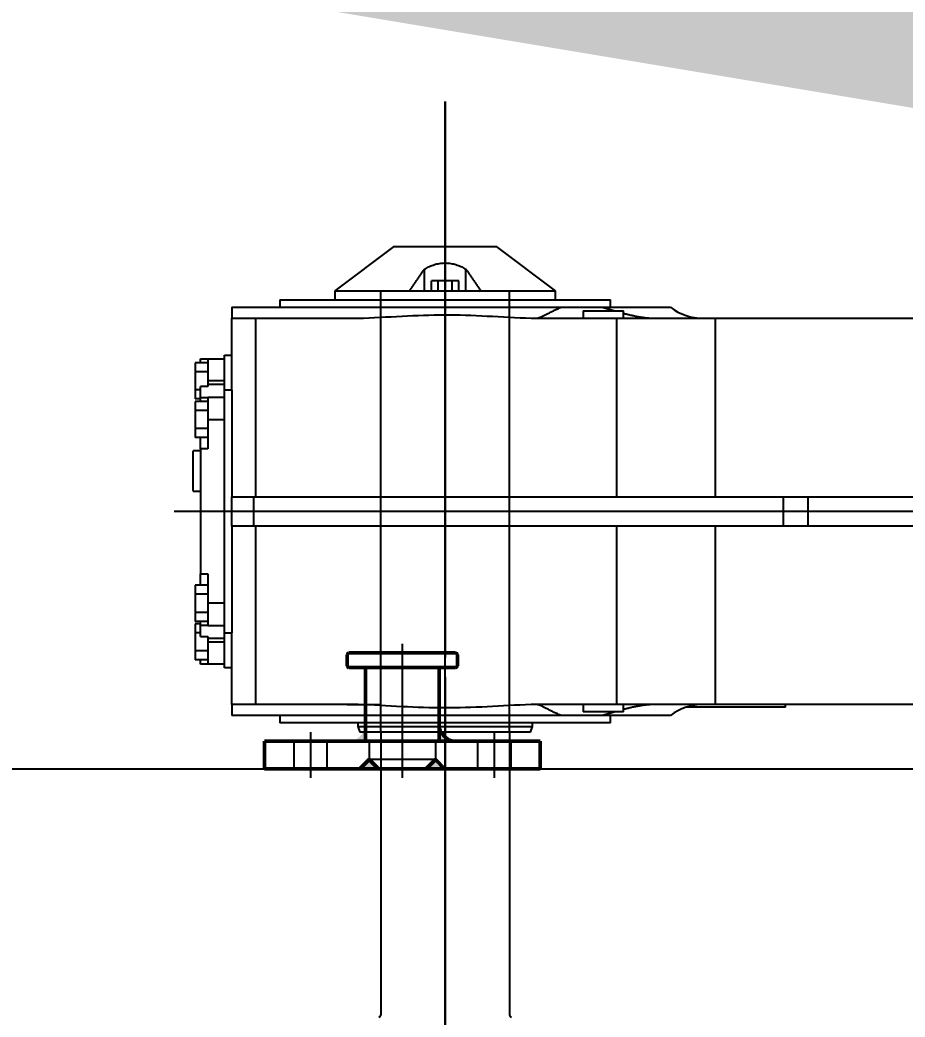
# Model space of a CAD drawing. Header units: millimetres. Extents: x -283029 to -254660, y -24907 to 10674.
# Drawn here: x -279137.97 to -279114.43, y -17727.44 to -17700.92 of the extents above; entities that cross this region are included whole.
import ezdxf

# ---------------------------------------------------------------- set-up
doc = ezdxf.new("R2010")
doc.units = ezdxf.units.MM
doc.header["$LTSCALE"] = 100
doc.header["$PDMODE"] = 3
for name, pattern in [('AM_DIN_F_W050', [6.25, 4.75, -1.5]), ('AM_DIN_G_W050', [13.75, 9.75, -1.5, 1, -1.5]), ('AUSGEZOGEN', [1, 1, 0]), ('CENTER', [2, 1.25, -0.25, 0.25, -0.25]), ('MITTE2', [28.575, 19.05, -3.175, 3.175, -3.175]), ('VERDECKT-LANG', [7.5, 5, -2.5])]:
    doc.linetypes.add(name, pattern=pattern)
for name, color, linetype in [('AM_0', 7, 'Continuous'), ('MIT-MED', 1, 'CENTER'), ('NORMAL', 7, 'AUSGEZOGEN'), ('NORMALHAUBE', 6, 'Continuous'), ('VERDECKT', 2, 'VERDECKT-LANG')]:
    doc.layers.add(name, color=color, linetype=linetype)
for name, color, linetype, lineweight in [('AM_3', 6, 'AM_DIN_F_W050', 25), ('AM_7', 4, 'AM_DIN_G_W050', 25), ('Linie050', 4, 'Continuous', 50), ('Mitt-Linie', 1, 'MITTE2', 25)]:
    doc.layers.add(name, color=color, linetype=linetype, lineweight=lineweight)
doc.dimstyles.new('ISO-25', dxfattribs={"dimtxt": 18, "dimasz": 60, "dimexe": 6, "dimexo": 6, "dimgap": 15, "dimtad": 1, "dimdec": 0, "dimlunit": 3, "dimtxsty": 'Standard', "dimcen": 2.5, "dimclrd": 1, "dimclre": 1, "dimclrt": 1, "dimadec": 0, "dimazin": 0, "dimtfac": 1, "dimtdec": 0, "dimtmove": 0, "dimatfit": 3, "dimfxl": 1, "dimarcsym": 0})

# ---------------------------------------------------------------- blocks, each defined once
blk = doc.blocks.new('BLOCK14_35_56_21_5_2007_10')
at = {"color": 7, "linetype": 'Continuous'}
for p, q in [((-28, 255), (-60, 231)), ((-28, 255), (28, 255)), ((60, 231), (28, 255)), ((-9.05, 243.91), (-8.44, 244.19)), ((-8.44, 244.19), (-7.82, 244.47)), ((-7.82, 244.47), (-7.18, 244.72)), ((-7.18, 244.72), (-6.52, 244.96)), ((-6.52, 244.96), (-5.86, 245.18)), ((-5.86, 245.18), (-5.18, 245.38)), ((-5.18, 245.38), (-4.5, 245.56)), ((-4.5, 245.56), (-3.81, 245.71)), ((-3.81, 245.71), (-3.12, 245.84)), ((-3.12, 245.84), (-2.42, 245.94)), ((-2.42, 245.94), (-1.72, 246.01)), ((-1.72, 246.01), (-1.03, 246.06)), ((-1.03, 246.06), (-0.34, 246.09)), ((-0.34, 246.09), (0.34, 246.09)), ((0.34, 246.09), (1.03, 246.06)), ((1.03, 246.06), (1.72, 246.01)), ((1.72, 246.01), (2.42, 245.94)), ((2.42, 245.94), (3.12, 245.84)), ((3.12, 245.84), (3.81, 245.71)), ((3.81, 245.71), (4.5, 245.56)), ((4.5, 245.56), (5.18, 245.38)), ((5.18, 245.38), (5.86, 245.18)), ((5.86, 245.18), (6.52, 244.96)), ((6.52, 244.96), (7.18, 244.72)), ((7.18, 244.72), (7.82, 244.47)), ((7.82, 244.47), (8.44, 244.19)), ((8.44, 244.19), (9.05, 243.91)), ((-14.18, 238.48), (-13.96, 238.8)), ((-13.96, 238.8), (-13.74, 239.11)), ((-13.74, 239.11), (-13.53, 239.42)), ((-13.53, 239.42), (-13.32, 239.73)), ((-13.32, 239.73), (-13.11, 240.04)), ((-13.11, 240.04), (-12.9, 240.34)), ((-12.9, 240.34), (-12.69, 240.64)), ((-12.69, 240.64), (-12.49, 240.93)), ((-12.49, 240.93), (-12.29, 241.23)), ((-12.29, 241.23), (-12.08, 241.52)), ((-12.08, 241.52), (-11.89, 241.81)), ((-11.89, 241.81), (-11.69, 242.09)), ((-11.69, 242.09), (-11.49, 242.37)), ((-11.49, 242.37), (-11.3, 242.66)), ((-11.3, 242.66), (-10.77, 242.98)), ((-11.3, 231), (-11.3, 242.66)), ((-10.77, 242.98), (-10.21, 243.3)), ((-10.21, 243.3), (-9.64, 243.61)), ((-9.64, 243.61), (-9.05, 243.91)), ((9.05, 243.91), (9.64, 243.61)), ((9.64, 243.61), (10.21, 243.3)), ((10.21, 243.3), (10.77, 242.98)), ((10.77, 242.98), (11.3, 242.66)), ((11.3, 242.66), (11.49, 242.37)), ((11.3, 231), (11.3, 242.66)), ((11.49, 242.37), (11.69, 242.09)), ((11.69, 242.09), (11.89, 241.81)), ((11.89, 241.81), (12.08, 241.52)), ((12.08, 241.52), (12.29, 241.23)), ((12.29, 241.23), (12.49, 240.93)), ((12.49, 240.93), (12.69, 240.64)), ((12.69, 240.64), (12.9, 240.34)), ((12.9, 240.34), (13.11, 240.04)), ((13.11, 240.04), (13.32, 239.73)), ((13.32, 239.73), (13.53, 239.42)), ((13.53, 239.42), (13.74, 239.11)), ((13.74, 239.11), (13.96, 238.8)), ((13.96, 238.8), (14.18, 238.48)), ((-17.97, 232.93), (-17.71, 233.31)), ((-17.71, 233.31), (-17.46, 233.68)), ((-17.46, 233.68), (-17.21, 234.04)), ((-17.21, 234.04), (-16.96, 234.41)), ((-16.96, 234.41), (-16.72, 234.77)), ((-16.72, 234.77), (-16.47, 235.12)), ((-16.47, 235.12), (-16.23, 235.47)), ((-16.23, 235.47), (-16, 235.82)), ((-16, 235.82), (-15.76, 236.16)), ((-15.76, 236.16), (-15.53, 236.5)), ((-15.53, 236.5), (-15.3, 236.84)), ((-15.3, 236.84), (-15.07, 237.18)), ((-15.07, 237.18), (-14.84, 237.51)), ((-14.84, 237.51), (-14.62, 237.83)), ((-14.62, 237.83), (-14.4, 238.16)), ((-14.4, 238.16), (-14.18, 238.48)), ((-3.75, 236.3), (-7.5, 236.3)), ((-7.5, 231), (-7.5, 236.3)), ((-3.75, 231), (-3.75, 236.3)), ((3.75, 236.3), (-3.75, 236.3)), ((7.5, 236.3), (3.75, 236.3)), ((3.75, 231), (3.75, 236.3)), ((7.5, 231), (7.5, 236.3)), ((14.18, 238.48), (14.4, 238.16)), ((14.4, 238.16), (14.62, 237.83)), ((14.62, 237.83), (14.84, 237.51)), ((14.84, 237.51), (15.07, 237.18)), ((15.07, 237.18), (15.3, 236.84)), ((15.3, 236.84), (15.53, 236.5)), ((15.53, 236.5), (15.76, 236.16)), ((15.76, 236.16), (16, 235.82)), ((16, 235.82), (16.23, 235.47)), ((16.23, 235.47), (16.47, 235.12)), ((16.47, 235.12), (16.72, 234.77)), ((16.72, 234.77), (16.96, 234.41)), ((16.96, 234.41), (17.21, 234.04)), ((17.21, 234.04), (17.46, 233.68)), ((17.46, 233.68), (17.71, 233.31)), ((17.71, 233.31), (17.97, 232.93)), ((-60, 231), (-19.28, 231)), ((-60, 231), (-60, 226)), ((-19.28, 231), (-19.01, 231.4)), ((-19.28, 231), (19.28, 231)), ((-19.01, 231.4), (-18.75, 231.79)), ((-18.75, 231.79), (-18.49, 232.17)), ((-18.49, 232.17), (-18.22, 232.55)), ((-18.22, 232.55), (-17.97, 232.93)), ((17.97, 232.93), (18.22, 232.55)), ((18.22, 232.55), (18.49, 232.17)), ((18.49, 232.17), (18.75, 231.79)), ((18.75, 231.79), (19.01, 231.4)), ((19.01, 231.4), (19.28, 231)), ((19.28, 231), (60, 231)), ((60, 226), (60, 231)), ((-90, 226), (90, 226)), ((-90, 226), (-90, 222)), ((90, 222), (90, 226)), ((-116, 222), (63.21, 222)), ((-116, 222), (-116, 216)), ((-29.41, 216.88), (-26.42, 217.04)), ((-26.42, 217.04), (-23.45, 217.2)), ((-23.45, 217.2), (-20.49, 217.35)), ((-20.49, 217.35), (-17.54, 217.49)), ((-17.54, 217.49), (-14.61, 217.61)), ((-14.61, 217.61), (-11.7, 217.71)), ((-11.7, 217.71), (-8.81, 217.79)), ((-8.81, 217.79), (-5.94, 217.85)), ((-5.94, 217.85), (-3.1, 217.88)), ((-3.1, 217.88), (-0.29, 217.9)), ((-0.29, 217.9), (2.51, 217.89)), ((2.51, 217.89), (5.35, 217.86)), ((5.35, 217.86), (8.21, 217.8)), ((8.21, 217.8), (11.09, 217.73)), ((11.09, 217.73), (14, 217.63)), ((14, 217.63), (16.93, 217.51)), ((16.93, 217.51), (19.87, 217.38)), ((19.87, 217.38), (22.83, 217.23)), ((22.83, 217.23), (25.8, 217.08)), ((25.8, 217.08), (28.78, 216.91)), ((28.78, 216.91), (31.77, 216.75)), ((52.23, 216.83), (52.56, 216.98)), ((52.56, 216.98), (52.9, 217.13)), ((52.9, 217.13), (53.24, 217.3)), ((53.24, 217.3), (53.6, 217.47)), ((53.6, 217.47), (53.96, 217.65)), ((53.96, 217.65), (54.33, 217.83)), ((54.33, 217.83), (54.71, 218.03)), ((54.71, 218.03), (55.09, 218.22)), ((55.09, 218.22), (55.49, 218.43)), ((55.49, 218.43), (55.89, 218.63)), ((55.89, 218.63), (56.29, 218.84)), ((56.29, 218.84), (56.71, 219.05)), ((56.71, 219.05), (57.13, 219.27)), ((57.13, 219.27), (57.56, 219.49)), ((57.56, 219.49), (57.99, 219.7)), ((57.99, 219.7), (58.44, 219.92)), ((58.44, 219.92), (58.89, 220.14)), ((58.89, 220.14), (59.34, 220.36)), ((59.34, 220.36), (59.81, 220.58)), ((59.81, 220.58), (60.27, 220.79)), ((60.27, 220.79), (60.75, 221)), ((60.75, 221), (61.23, 221.21)), ((61.23, 221.21), (61.72, 221.41)), ((61.72, 221.41), (62.21, 221.61)), ((62.21, 221.61), (62.71, 221.81)), ((62.71, 221.81), (63.21, 222)), ((63.21, 222), (85.49, 222)), ((75, 220), (97, 220)), ((75, 220), (75, 216)), ((85.49, 222), (122.5, 222)), ((85.49, 222), (85.69, 221.95)), ((85.69, 221.95), (85.88, 221.89)), ((85.88, 221.89), (86.08, 221.84)), ((86.08, 221.84), (86.28, 221.79)), ((86.28, 221.79), (86.48, 221.73)), ((86.48, 221.73), (86.68, 221.68)), ((86.68, 221.68), (86.88, 221.62)), ((86.88, 221.62), (87.07, 221.57)), ((87.07, 221.57), (87.27, 221.51)), ((87.27, 221.51), (87.47, 221.46)), ((87.47, 221.46), (87.67, 221.4)), ((87.67, 221.4), (87.87, 221.35)), ((87.87, 221.35), (88.07, 221.29)), ((88.07, 221.29), (88.27, 221.23)), ((88.27, 221.23), (88.47, 221.18)), ((88.47, 221.18), (88.68, 221.12)), ((88.68, 221.12), (88.88, 221.06)), ((88.88, 221.06), (89.08, 221)), ((89.08, 221), (89.28, 220.95)), ((89.28, 220.95), (89.48, 220.89)), ((89.48, 220.89), (89.69, 220.83)), ((89.69, 220.83), (89.89, 220.77)), ((89.89, 220.77), (90.09, 220.71)), ((90.09, 220.71), (90.29, 220.65)), ((90.29, 220.65), (90.5, 220.59)), ((90.5, 220.59), (90.7, 220.53)), ((90.7, 220.53), (90.91, 220.48)), ((90.91, 220.48), (91.11, 220.42)), ((91.11, 220.42), (91.31, 220.36)), ((91.31, 220.36), (91.52, 220.3)), ((91.52, 220.3), (91.72, 220.24)), ((91.72, 220.24), (91.93, 220.18)), ((91.93, 220.18), (92.13, 220.12)), ((92.13, 220.12), (92.34, 220.06)), ((92.34, 220.06), (92.55, 220)), ((96.98, 218.76), (97.46, 218.63)), ((97, 216), (97, 220)), ((97.46, 218.63), (97.96, 218.5)), ((97.96, 218.5), (98.45, 218.38)), ((98.45, 218.38), (98.94, 218.25)), ((98.94, 218.25), (99.44, 218.13)), ((99.44, 218.13), (99.93, 218.01)), ((99.93, 218.01), (100.43, 217.89)), ((100.43, 217.89), (100.93, 217.77)), ((100.93, 217.77), (101.43, 217.66)), ((101.43, 217.66), (101.93, 217.55)), ((101.93, 217.55), (102.44, 217.44)), ((102.44, 217.44), (102.94, 217.33)), ((102.94, 217.33), (103.44, 217.23)), ((103.44, 217.23), (103.95, 217.13)), ((103.95, 217.13), (104.46, 217.03)), ((104.46, 217.03), (104.97, 216.94)), ((104.97, 216.94), (105.48, 216.85)), ((-116, 216), (-103.23, 216)), ((-116, 177), (-116, 216)), ((-103.23, 216), (-53.29, 216)), ((-103.23, 216), (-103.23, 119)), ((-53.29, 216), (-50.33, 216.02)), ((-50.33, 216.02), (-47.35, 216.08)), ((-47.35, 216.08), (-44.37, 216.16)), ((-44.37, 216.16), (-41.38, 216.28)), ((-41.38, 216.28), (-38.38, 216.41)), ((-38.38, 216.41), (-35.39, 216.56)), ((-35.39, 216.56), (-32.39, 216.72)), ((-32.39, 216.72), (-29.41, 216.88)), ((31.77, 216.75), (34.76, 216.59)), ((34.76, 216.59), (37.76, 216.44)), ((37.76, 216.44), (40.75, 216.3)), ((40.75, 216.3), (43.74, 216.19)), ((43.74, 216.19), (46.73, 216.09)), ((46.73, 216.09), (49.71, 216.03)), ((49.71, 216.03), (49.95, 216.07)), ((49.71, 216), (49.71, 216.03)), ((49.71, 216), (93.27, 216)), ((49.95, 216.07), (50.2, 216.12)), ((50.2, 216.12), (50.46, 216.18)), ((50.46, 216.18), (50.74, 216.26)), ((50.74, 216.26), (51.02, 216.35)), ((51.02, 216.35), (51.31, 216.46)), ((51.31, 216.46), (51.61, 216.57)), ((51.61, 216.57), (51.92, 216.7)), ((51.92, 216.7), (52.23, 216.83)), ((93.27, 216), (147.07, 216)), ((93.27, 119), (93.27, 216)), ((105.48, 216.85), (105.99, 216.77)), ((105.99, 216.77), (106.5, 216.68)), ((106.5, 216.68), (107.01, 216.61)), ((107.01, 216.61), (107.53, 216.53)), ((107.53, 216.53), (108.04, 216.46)), ((108.04, 216.46), (108.56, 216.4)), ((108.56, 216.4), (109.08, 216.34)), ((109.08, 216.34), (109.6, 216.28)), ((109.6, 216.28), (110.12, 216.23)), ((110.12, 216.23), (110.63, 216.18)), ((110.63, 216.18), (111.15, 216.14)), ((111.15, 216.14), (111.67, 216.1)), ((111.67, 216.1), (112.2, 216.07)), ((112.2, 216.07), (112.72, 216.05)), ((112.72, 216.05), (113.24, 216.03)), ((113.24, 216.03), (113.76, 216.01)), ((113.76, 216.01), (114.28, 216)), ((114.28, 216), (114.8, 216)), ((147.07, 216), (297, 216)), ((147.07, 119), (147.07, 216)), ((-120, 177), (-120, 196)), ((-120, 196), (-116, 196)), ((-129, 191.8), (-136, 191.8)), ((-136, 191.8), (-136, 186.9)), ((-133, 191.8), (-133, 194)), ((-133, 194), (-129, 194)), ((-129, 194), (-129, 182)), ((-129, 194), (-120, 194)), ((-129, 186.9), (-136, 186.9)), ((-136, 186.9), (-136, 177.1)), ((-133, 173), (-133, 178.97)), ((-129, 178.97), (-133, 178.97)), ((-129, 182), (-129, 179.97)), ((-120, 182), (-129, 182)), ((-129, 179.97), (-129, 178.97)), ((-120, 179.97), (-129, 179.97)), ((-136, 177.1), (-136, 172.2)), ((-133, 177.1), (-136, 177.1)), ((-120, 45), (-120, 177)), ((-116, 177), (-120, 177)), ((-116, 177), (-116, 119)), ((-133, 172.2), (-136, 172.2)), ((-129, 170.8), (-136, 170.8)), ((-136, 170.8), (-136, 165.9)), ((-133, 170.8), (-133, 173)), ((-133, 173), (-129, 173)), ((-129, 173), (-129, 161)), ((-120, 173), (-129, 173)), ((-129, 165.9), (-136, 165.9)), ((-136, 165.9), (-136, 156.1)), ((-129, 161), (-120, 161)), ((-129, 161), (-129, 145)), ((-136, 156.1), (-136, 151.2)), ((-129, 156.1), (-136, 156.1)), ((-129, 151.2), (-136, 151.2)), ((-133, 145), (-133, 151.2)), ((-137, 133), (-137, 144)), ((-133, 144), (-137, 144)), ((-129, 145), (-133, 145)), ((-133, 145), (-133, 77)), ((-137, 122), (-137, 133)), ((-137, 122), (-133, 122)), ((-116, 119), (-104.27, 119)), ((-116, 103), (-116, 119)), ((-104.27, 119), (183.96, 119)), ((-104.27, 119), (-104.27, 103)), ((183.96, 119), (197.45, 119)), ((183.96, 103), (183.96, 119)), ((197.45, 119), (297, 119)), ((197.45, 103), (197.45, 119)), ((-104.27, 103), (-116, 103)), ((-116, 103), (-116, 45)), ((183.96, 103), (-104.27, 103)), ((-103.23, 103), (-103.23, 6)), ((93.27, 6), (93.27, 103)), ((147.07, 6), (147.07, 103)), ((197.45, 103), (183.96, 103)), ((297, 103), (197.45, 103)), ((-133, 77), (-129, 77)), ((-133, 70.8), (-133, 77)), ((-129, 77), (-129, 61)), ((-129, 70.8), (-136, 70.8)), ((-136, 70.8), (-136, 65.9)), ((-129, 65.9), (-136, 65.9)), ((-136, 65.9), (-136, 56.1)), ((-129, 61), (-129, 49)), ((-120, 61), (-129, 61)), ((-136, 56.1), (-136, 51.2)), ((-129, 56.1), (-136, 56.1)), ((-129, 51.2), (-136, 51.2)), ((-133, 49.8), (-136, 49.8)), ((-136, 49.8), (-136, 44.9)), ((-133, 49), (-133, 51.2)), ((-129, 49), (-133, 49)), ((-133, 43.03), (-133, 49)), ((-129, 49), (-120, 49)), ((-133, 44.9), (-136, 44.9)), ((-136, 44.9), (-136, 35.1)), ((-120, 26), (-120, 45)), ((-120, 45), (-116, 45)), ((-116, 6), (-116, 45)), ((-133, 43.03), (-129, 43.03)), ((-129, 43.03), (-129, 42.03)), ((-129, 42.03), (-129, 40)), ((-129, 42.03), (-120, 42.03)), ((-129, 40), (-129, 28)), ((-129, 40), (-120, 40)), ((-136, 35.1), (-136, 30.2)), ((-129, 35.1), (-136, 35.1)), ((-129, 30.2), (-136, 30.2)), ((-133, 28), (-133, 30.2)), ((-129, 28), (-133, 28)), ((-120, 28), (-129, 28)), ((-116, 26), (-120, 26)), ((-116, 6), (-116, 0)), ((-103.23, 6), (-116, 6)), ((-53.29, 6), (-103.23, 6)), ((-53.29, 6), (-35, 6)), ((-50.33, 5.98), (-53.29, 6)), ((-47.35, 5.92), (-50.33, 5.98)), ((-44.37, 5.84), (-47.35, 5.92)), ((-41.38, 5.72), (-44.37, 5.84)), ((-38.38, 5.59), (-41.38, 5.72)), ((-35.39, 5.44), (-38.38, 5.59)), ((-32.39, 5.28), (-35.39, 5.44)), ((37.76, 5.56), (34.76, 5.41)), ((40.75, 5.7), (37.76, 5.56)), ((43.74, 5.81), (40.75, 5.7)), ((46.73, 5.91), (43.74, 5.81)), ((49.71, 5.97), (46.73, 5.91)), ((93.27, 6), (49.71, 6)), ((49.71, 5.97), (49.71, 6)), ((49.95, 5.93), (49.71, 5.97)), ((50.2, 5.88), (49.95, 5.93)), ((50.45, 5.82), (50.2, 5.88)), ((50.72, 5.74), (50.45, 5.82)), ((51, 5.65), (50.72, 5.74)), ((51.28, 5.55), (51, 5.65)), ((51.58, 5.44), (51.28, 5.55)), ((51.88, 5.32), (51.58, 5.44)), ((75, 6), (75, 2)), ((147.07, 6), (93.27, 6)), ((97, 2), (97, 6)), ((107.52, 5.47), (107.01, 5.39)), ((108.04, 5.54), (107.52, 5.47)), ((108.55, 5.6), (108.04, 5.54)), ((109.07, 5.66), (108.55, 5.6)), ((109.59, 5.72), (109.07, 5.66)), ((110.11, 5.77), (109.59, 5.72)), ((110.63, 5.82), (110.11, 5.77)), ((111.15, 5.86), (110.63, 5.82)), ((111.67, 5.9), (111.15, 5.86)), ((112.19, 5.93), (111.67, 5.9)), ((112.71, 5.95), (112.19, 5.93)), ((113.23, 5.97), (112.71, 5.95)), ((113.76, 5.99), (113.23, 5.97)), ((114.28, 6), (113.76, 5.99)), ((114.8, 6), (114.28, 6)), ((297, 6), (147.07, 6)), ((185, 4.5), (185, 6)), ((63.21, 0), (-116, 0)), ((-90, 0), (-90, -4)), ((-85.1, 0), (-85.12, 0.02)), ((-29.41, 5.12), (-32.39, 5.28)), ((-26.42, 4.96), (-29.41, 5.12)), ((-23.45, 4.8), (-26.42, 4.96)), ((-20.49, 4.65), (-23.45, 4.8)), ((-17.54, 4.51), (-20.49, 4.65)), ((-14.61, 4.39), (-17.54, 4.51)), ((-11.7, 4.29), (-14.61, 4.39)), ((-8.81, 4.21), (-11.7, 4.29)), ((-5.94, 4.15), (-8.81, 4.21)), ((-3.1, 4.12), (-5.94, 4.15)), ((-0.29, 4.1), (-3.1, 4.12)), ((2.51, 4.11), (-0.29, 4.1)), ((5.35, 4.14), (2.51, 4.11)), ((8.21, 4.2), (5.35, 4.14)), ((11.09, 4.27), (8.21, 4.2)), ((14, 4.37), (11.09, 4.27)), ((16.93, 4.49), (14, 4.37)), ((19.87, 4.62), (16.93, 4.49)), ((22.83, 4.77), (19.87, 4.62)), ((25.8, 4.92), (22.83, 4.77)), ((28.78, 5.09), (25.8, 4.92)), ((31.77, 5.25), (28.78, 5.09)), ((34.76, 5.41), (31.77, 5.25)), ((52.2, 5.18), (51.88, 5.32)), ((52.52, 5.04), (52.2, 5.18)), ((52.85, 4.89), (52.52, 5.04)), ((53.19, 4.73), (52.85, 4.89)), ((53.54, 4.56), (53.19, 4.73)), ((53.89, 4.38), (53.54, 4.56)), ((54.26, 4.2), (53.89, 4.38)), ((54.63, 4.01), (54.26, 4.2)), ((55.01, 3.82), (54.63, 4.01)), ((55.4, 3.62), (55.01, 3.82)), ((55.8, 3.41), (55.4, 3.62)), ((56.2, 3.21), (55.8, 3.41)), ((56.61, 2.99), (56.2, 3.21)), ((57.03, 2.78), (56.61, 2.99)), ((57.46, 2.56), (57.03, 2.78)), ((57.9, 2.34), (57.46, 2.56)), ((58.34, 2.12), (57.9, 2.34)), ((58.79, 1.9), (58.34, 2.12)), ((59.25, 1.68), (58.79, 1.9)), ((59.72, 1.46), (59.25, 1.68)), ((60.2, 1.25), (59.72, 1.46)), ((60.68, 1.03), (60.2, 1.25)), ((61.17, 0.82), (60.68, 1.03)), ((61.67, 0.61), (61.17, 0.82)), ((62.18, 0.4), (61.67, 0.61)), ((62.69, 0.2), (62.18, 0.4)), ((63.21, 0), (62.69, 0.2)), ((85.49, 0), (63.21, 0)), ((97, 2), (75, 2)), ((85.68, 0.05), (85.49, 0)), ((122.5, 0), (85.49, 0)), ((85.88, 0.1), (85.68, 0.05)), ((86.07, 0.16), (85.88, 0.1)), ((86.27, 0.21), (86.07, 0.16)), ((86.47, 0.26), (86.27, 0.21)), ((86.66, 0.32), (86.47, 0.26)), ((86.86, 0.37), (86.66, 0.32)), ((87.06, 0.43), (86.86, 0.37)), ((87.25, 0.48), (87.06, 0.43)), ((87.45, 0.54), (87.25, 0.48)), ((87.65, 0.59), (87.45, 0.54)), ((87.85, 0.65), (87.65, 0.59)), ((88.05, 0.7), (87.85, 0.65)), ((88.25, 0.76), (88.05, 0.7)), ((88.45, 0.82), (88.25, 0.76)), ((88.65, 0.87), (88.45, 0.82)), ((88.85, 0.93), (88.65, 0.87)), ((89.05, 0.99), (88.85, 0.93)), ((89.25, 1.05), (89.05, 0.99)), ((89.46, 1.11), (89.25, 1.05)), ((89.66, 1.16), (89.46, 1.11)), ((89.86, 1.22), (89.66, 1.16)), ((90.07, 1.28), (89.86, 1.22)), ((90, -4), (90, 0)), ((90.27, 1.34), (90.07, 1.28)), ((90.47, 1.4), (90.27, 1.34)), ((90.68, 1.46), (90.47, 1.4)), ((90.88, 1.52), (90.68, 1.46)), ((91.09, 1.58), (90.88, 1.52)), ((91.3, 1.64), (91.09, 1.58)), ((91.5, 1.7), (91.3, 1.64)), ((91.71, 1.76), (91.5, 1.7)), ((91.92, 1.82), (91.71, 1.76)), ((92.12, 1.88), (91.92, 1.82)), ((92.33, 1.94), (92.12, 1.88)), ((92.54, 2), (92.33, 1.94)), ((97.48, 3.37), (97, 3.24)), ((97.97, 3.5), (97.48, 3.37)), ((98.46, 3.63), (97.97, 3.5)), ((98.95, 3.75), (98.46, 3.63)), ((99.44, 3.87), (98.95, 3.75)), ((99.93, 3.99), (99.44, 3.87)), ((100.43, 4.11), (99.93, 3.99)), ((100.92, 4.23), (100.43, 4.11)), ((101.42, 4.34), (100.92, 4.23)), ((101.92, 4.45), (101.42, 4.34)), ((102.43, 4.56), (101.92, 4.45)), ((102.93, 4.66), (102.43, 4.56)), ((103.44, 4.77), (102.93, 4.66)), ((103.94, 4.87), (103.44, 4.77)), ((104.45, 4.96), (103.94, 4.87)), ((104.96, 5.06), (104.45, 4.96)), ((105.47, 5.15), (104.96, 5.06)), ((105.98, 5.23), (105.47, 5.15)), ((106.49, 5.31), (105.98, 5.23)), ((107.01, 5.39), (106.49, 5.31)), ((185, 4.5), (131.13, 4.5)), ((90, -4), (-90, -4)), ((-47.5, -4), (-47.5, -6)), ((47.5, -6), (47.5, -4)), ((-47.5, -6), (47.5, -6)), ((-47.5, -6), (-46.41, -9)), ((46.41, -9), (-46.41, -9)), ((46.41, -9), (47.5, -6))]:
    blk.add_line(p, q, dxfattribs=at)
for centre, start, end in [((140.5, 246), -126.8699, -90), ((140.5, -24), 90, 126.8699)]:
    blk.add_arc(centre, 30, start, end, dxfattribs=at)
blk = doc.blocks.new('Antrieb mit Trommel')
at = {"layer": 'AM_0'}
for p, q in [((-43, -970), (-43, -816)), ((27, -970), (27, -816))]:
    blk.add_line(p, q, dxfattribs=at)
for centre, start, end in [((-44, -816), 0, 90), ((28, -816), 90, 180)]:
    blk.add_arc(centre, 1, start, end, dxfattribs=at)
at = {"layer": 'AM_3'}
for p, q in [((-43, -970), (-43, -1210)), ((27, -970), (27, -1210))]:
    blk.add_line(p, q, dxfattribs=at)
at = {"layer": 'AM_7'}
for p, q in [((-8, 893.68), (-8, -1312.83)), ((-8, -1312.83), (-8, -1010.61)), ((-682.2, -1090), (139.3, -1090))]:
    blk.add_line(p, q, dxfattribs=at)
at = {"rotation": 180}
blk.add_blockref('BLOCK14_35_56_21_5_2007_10', (-8, -979), dxfattribs=at)
blk = doc.blocks.new('*D419')
at = {"color": 1, "lineweight": -2, "transparency": 16777216}
for p, q in [((-279151.111, -17724.615), (-279151.111, -17691.115)), ((-278713.469, -17714.836), (-278713.469, -17691.115)), ((-279091.111, -17697.115), (-278773.469, -17697.115))]:
    blk.add_line(p, q, dxfattribs=at)
at = {"color": 1, "transparency": 16777216}
for points in [[(-279091.111, -17687.115), (-279091.111, -17707.115), (-279151.111, -17697.115)], [(-278773.469, -17687.115), (-278773.469, -17707.115), (-278713.469, -17697.115)]]:
    blk.add_solid(points, dxfattribs=at)
at = {"layer": 'Defpoints', "color": 0, "transparency": 16777216}
for p in [(-278713.469, -17697.115), (-278713.469, -17720.836), (-279151.111, -17730.615)]:
    blk.add_point(p, dxfattribs=at)
at = {"color": 1, "transparency": 16777216, "insert": (-278932.29, -17673.115), "char_height": 18, "attachment_point": 5}
blk.add_mtext('36\'-6"', dxfattribs=at)

msp = doc.modelspace()

# ---------------------------------------------------------------- hatches: boundary and pattern name
at = {"layer": 'Linie050'}
h = msp.add_hatch(color=256, dxfattribs=at)
h.paths.add_polyline_path([(-279126.825, -17720.102), (-279126.48, -17720.102, -0.2), (-279126.825, -17719.757)])
h.paths.add_polyline_path([(-279126.679, -17720.836), (-279126.923, -17720.591), (-279127.168, -17720.836)])
h.paths.add_polyline_path([(-279128.439, -17720.836), (-279128.684, -17720.591), (-279128.928, -17720.836)])
h.paths.add_polyline_path([(-279128.781, -17719.757, -0.2), (-279129.127, -17720.102), (-279128.781, -17720.102)])

# ---------------------------------------------------------------- linework, layer by layer
for p, q in [((-279129.27, -17717.804), (-279129.27, -17718.098)), ((-279126.385, -17717.755), (-279129.221, -17717.755)), ((-279126.336, -17718.098), (-279126.336, -17717.804)), ((-279129.221, -17718.146), (-279126.385, -17718.146)), ((-279128.781, -17718.146), (-279128.781, -17720.102)), ((-279126.825, -17718.146), (-279126.825, -17720.102)), ((-279131.471, -17720.836), (-279131.471, -17720.102)), ((-279131.471, -17720.102), (-279128.781, -17720.102)), ((-279128.781, -17720.102), (-279126.825, -17720.102)), ((-279127.803, -17720.102), (-279124.136, -17720.102)), ((-279124.136, -17720.102), (-279124.136, -17720.836)), ((-279128.928, -17720.836), (-279128.684, -17720.591)), ((-279128.439, -17720.836), (-279128.684, -17720.591)), ((-279127.168, -17720.836), (-279126.923, -17720.591)), ((-279126.923, -17720.591), (-279127.168, -17720.836)), ((-279126.679, -17720.836), (-279126.923, -17720.591)), ((-279124.136, -17720.836), (-279131.471, -17720.836))]:
    msp.add_line(p, q, dxfattribs=at)
for centre, radius, start, end in [((-279129.221, -17717.804), 0.0489, 90, 180), ((-279126.385, -17717.804), 0.0489, 0, 90), ((-279129.221, -17718.098), 0.0489, 180, 270), ((-279126.385, -17718.098), 0.0489, 270, 0), ((-279126.238, -17719.515), 0.636, 202.3801, 247.6199)]:
    msp.add_arc(centre, radius, start, end, dxfattribs=at)
at = {"layer": 'MIT-MED'}
msp.add_line((-279126.663, -17718.391), (-279126.663, -17816.184), dxfattribs=at)
at = {"layer": 'Mitt-Linie'}
for p, q in [((-279127.803, -17717.511), (-279127.803, -17721.08)), ((-279130.248, -17719.858), (-279130.248, -17721.08)), ((-279125.359, -17719.858), (-279125.359, -17721.08))]:
    msp.add_line(p, q, dxfattribs=at)
at = {"layer": 'NORMAL'}
msp.add_line((-279166.269, -17720.836), (-278713.469, -17720.836), dxfattribs=at)
at = {"layer": 'VERDECKT'}
for p, q in [((-279130.688, -17720.102), (-279130.688, -17720.836)), ((-279129.808, -17720.102), (-279129.808, -17720.836)), ((-279128.684, -17720.102), (-279128.684, -17720.591)), ((-279126.923, -17720.102), (-279126.923, -17720.591)), ((-279125.799, -17720.102), (-279125.799, -17720.836)), ((-279124.918, -17720.102), (-279124.918, -17720.836)), ((-279126.923, -17720.591), (-279128.684, -17720.591))]:
    msp.add_line(p, q, dxfattribs=at)

# ---------------------------------------------------------------- block references
at = {"layer": 'NORMALHAUBE', "xscale": 0.04889662439359067, "yscale": 0.04889662439359067, "zscale": 0.04889662439359067, "rotation": 180}
msp.add_blockref('Antrieb mit Trommel', (-279127.054, -17767.288), dxfattribs=at)

# ---------------------------------------------------------------- dimensions: what is measured, and where the dimension line sits
at = {"color": 3}
dim = msp.add_linear_dim(base=(-278713.469, -17697.115), p1=(-279151.111, -17730.615), p2=(-278713.469, -17720.836), dimstyle='ISO-25', dxfattribs=at)
dim.commit()
dim.dimension.update_dxf_attribs({"geometry": '*D419', "text_midpoint": (-278932.29, -17673.115)})

doc.saveas('drawing.dxf')
